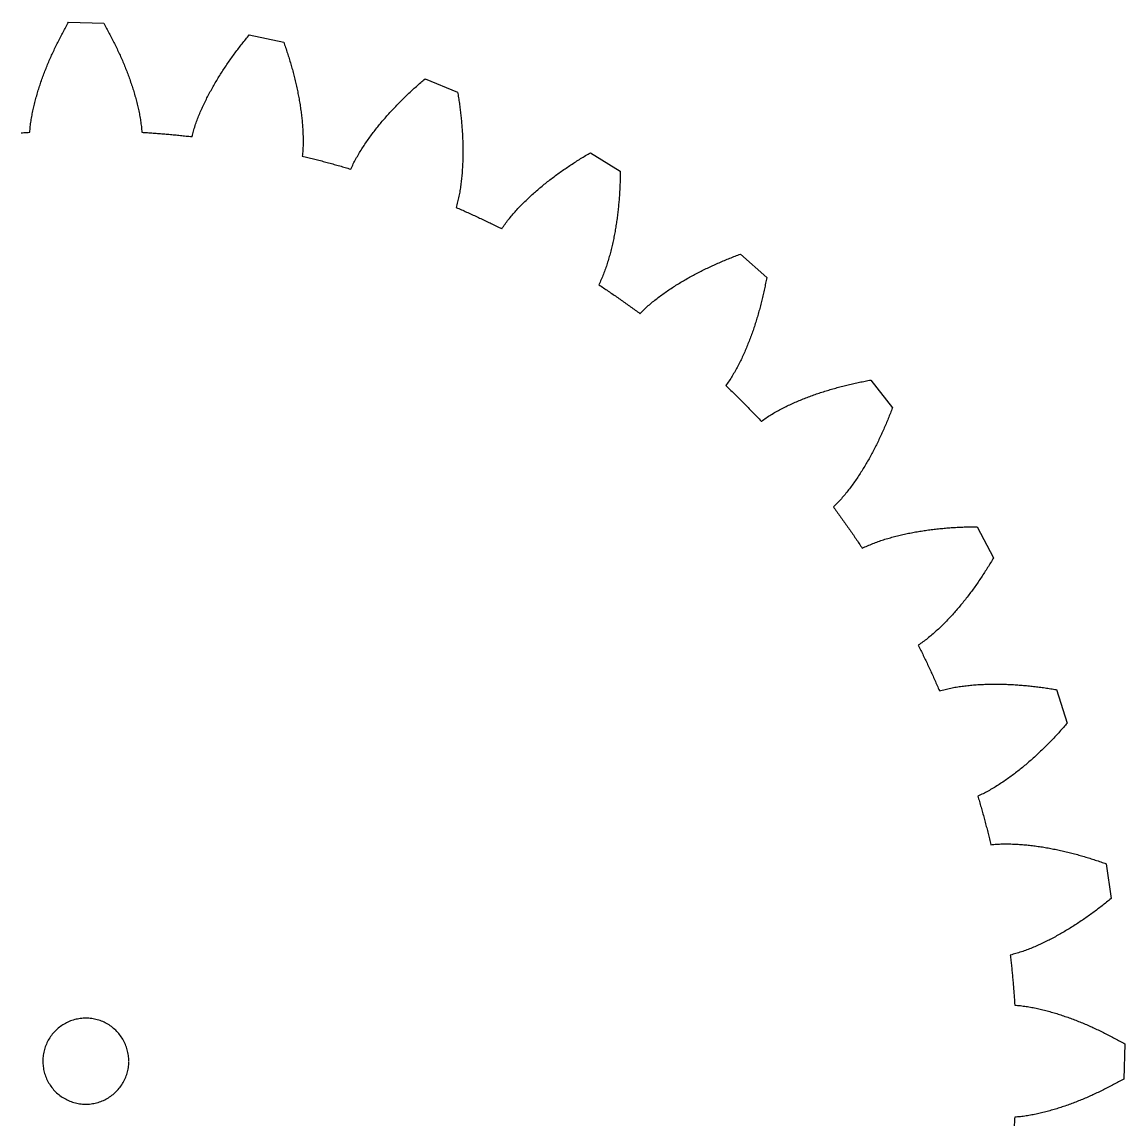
# Model space of a CAD drawing. Header units: millimetres. Extents: x -55 to 60, y -17 to 21.
# Drawn here: x -36.82 to -16.52, y 0.81 to 21.11 of the extents above; entities that cross this region are included whole.
import ezdxf

# ---------------------------------------------------------------- set-up
doc = ezdxf.new("R2010")
doc.units = ezdxf.units.MM
doc.header["$MEASUREMENT"] = 0
doc.layers.add('Layer 1', color=7, linetype='Continuous')

msp = doc.modelspace()

# ---------------------------------------------------------------- linework, layer by layer
at = {"layer": 'Layer 1', "color": 152, "lineweight": 25}
msp.add_lwpolyline([(-36.8365, 19.0698), (-36.8101, 19.0716), (-36.7838, 19.0734), (-36.7575, 19.0751), (-36.7312, 19.0768), (-36.7049, 19.0785), (-36.6785, 19.0801), (-36.6744, 19.0803), (-36.6728, 19.1067), (-36.6708, 19.133), (-36.6685, 19.1593), (-36.6658, 19.1855), (-36.6628, 19.2118), (-36.6595, 19.238), (-36.6559, 19.2642), (-36.6521, 19.2903), (-36.648, 19.3163), (-36.6437, 19.3424), (-36.6392, 19.3684), (-36.6345, 19.3944), (-36.6295, 19.4203), (-36.6244, 19.4462), (-36.6191, 19.4721), (-36.6135, 19.4979), (-36.6078, 19.5237), (-36.6019, 19.5495), (-36.5959, 19.5752), (-36.5896, 19.6008), (-36.5832, 19.6265), (-36.5766, 19.652), (-36.5699, 19.6776), (-36.563, 19.7031), (-36.556, 19.7285), (-36.5488, 19.7539), (-36.5415, 19.7793), (-36.534, 19.8046), (-36.5264, 19.8299), (-36.5186, 19.8551), (-36.5107, 19.8803), (-36.5027, 19.9054), (-36.4945, 19.9306), (-36.4862, 19.9557), (-36.4778, 19.9807), (-36.4692, 20.0057), (-36.4605, 20.0307), (-36.4517, 20.0556), (-36.4428, 20.0805), (-36.4337, 20.1053), (-36.4245, 20.1301), (-36.4153, 20.1548), (-36.4059, 20.1795), (-36.3963, 20.2042), (-36.3867, 20.2288), (-36.377, 20.2533), (-36.3671, 20.2778), (-36.3572, 20.3023), (-36.3471, 20.3268), (-36.3369, 20.3512), (-36.3266, 20.3756), (-36.3162, 20.4), (-36.3057, 20.4243), (-36.2951, 20.4485), (-36.2844, 20.4727), (-36.2736, 20.4968), (-36.2627, 20.5209), (-36.2517, 20.5449), (-36.2406, 20.5689), (-36.2294, 20.5929), (-36.2182, 20.6169), (-36.2068, 20.6407), (-36.1953, 20.6645), (-36.1838, 20.6882), (-36.1721, 20.712), (-36.1604, 20.7357), (-36.1486, 20.7594), (-36.1366, 20.783), (-36.1246, 20.8066), (-36.1125, 20.8301), (-36.1003, 20.8536), (-36.088, 20.877), (-36.0757, 20.9005), (-36.0632, 20.9238), (-36.0507, 20.947), (-36.0381, 20.9703), (-36.0254, 20.9935), (-36.0126, 21.0167), (-35.9998, 21.0398), (-35.9868, 21.0629), (-35.9738, 21.086), (-35.9606, 21.109), (-35.3144, 21.086), (-35.3013, 21.0629), (-35.2884, 21.0398), (-35.2755, 21.0167), (-35.2627, 20.9935), (-35.25, 20.9703), (-35.2374, 20.947), (-35.2249, 20.9238), (-35.2125, 20.9005), (-35.2001, 20.877), (-35.1878, 20.8536), (-35.1756, 20.8301), (-35.1636, 20.8066), (-35.1515, 20.783), (-35.1396, 20.7594), (-35.1278, 20.7357), (-35.116, 20.712), (-35.1044, 20.6882), (-35.0928, 20.6645), (-35.0813, 20.6407), (-35.07, 20.6169), (-35.0587, 20.5929), (-35.0475, 20.5689), (-35.0364, 20.5449), (-35.0254, 20.5209), (-35.0146, 20.4968), (-35.0038, 20.4727), (-34.9931, 20.4485), (-34.9825, 20.4243), (-34.972, 20.4), (-34.9616, 20.3756), (-34.9513, 20.3512), (-34.9411, 20.3268), (-34.931, 20.3023), (-34.921, 20.2778), (-34.9112, 20.2533), (-34.9014, 20.2288), (-34.8918, 20.2042), (-34.8823, 20.1795), (-34.8729, 20.1548), (-34.8636, 20.1301), (-34.8544, 20.1053), (-34.8454, 20.0805), (-34.8364, 20.0556), (-34.8276, 20.0307), (-34.8189, 20.0057), (-34.8104, 19.9807), (-34.802, 19.9557), (-34.7937, 19.9306), (-34.7855, 19.9054), (-34.7774, 19.8803), (-34.7696, 19.8551), (-34.7618, 19.8299), (-34.7542, 19.8046), (-34.7467, 19.7793), (-34.7394, 19.7539), (-34.7322, 19.7285), (-34.7251, 19.7031), (-34.7183, 19.6776), (-34.7115, 19.652), (-34.705, 19.6265), (-34.6985, 19.6008), (-34.6923, 19.5752), (-34.6862, 19.5495), (-34.6803, 19.5237), (-34.6746, 19.4979), (-34.6691, 19.4721), (-34.6638, 19.4462), (-34.6586, 19.4203), (-34.6537, 19.3944), (-34.6489, 19.3684), (-34.6444, 19.3424), (-34.6401, 19.3163), (-34.6361, 19.2903), (-34.6323, 19.2642), (-34.6287, 19.238), (-34.6254, 19.2118), (-34.6224, 19.1855), (-34.6197, 19.1593), (-34.6173, 19.133), (-34.6153, 19.1067), (-34.6137, 19.0803), (-34.5874, 19.0787), (-34.5611, 19.0771), (-34.5347, 19.0754), (-34.5084, 19.0737), (-34.4821, 19.0719), (-34.4558, 19.0701), (-34.4295, 19.0682), (-34.4032, 19.0663), (-34.3769, 19.0644), (-34.3506, 19.0624), (-34.3243, 19.0604), (-34.298, 19.0584), (-34.2717, 19.0563), (-34.2454, 19.0541), (-34.2191, 19.052), (-34.1928, 19.0498), (-34.1665, 19.0475), (-34.1403, 19.0452), (-34.114, 19.0429), (-34.0877, 19.0405), (-34.0615, 19.0381), (-34.0352, 19.0356), (-34.0089, 19.0331), (-33.9827, 19.0306), (-33.9564, 19.028), (-33.9302, 19.0254), (-33.904, 19.0227), (-33.8777, 19.02), (-33.8515, 19.0173), (-33.8253, 19.0145), (-33.799, 19.0117), (-33.7728, 19.0088), (-33.7466, 19.0059), (-33.7204, 19.003), (-33.6942, 19), (-33.6901, 18.9995), (-33.6839, 19.0252), (-33.6774, 19.0508), (-33.6705, 19.0762), (-33.6633, 19.1016), (-33.6558, 19.1269), (-33.648, 19.1522), (-33.6399, 19.1773), (-33.6316, 19.2024), (-33.6231, 19.2274), (-33.6144, 19.2523), (-33.6054, 19.2771), (-33.5962, 19.3019), (-33.5868, 19.3266), (-33.5773, 19.3512), (-33.5675, 19.3757), (-33.5576, 19.4002), (-33.5475, 19.4246), (-33.5372, 19.449), (-33.5268, 19.4732), (-33.5162, 19.4974), (-33.5054, 19.5215), (-33.4945, 19.5456), (-33.4834, 19.5696), (-33.4722, 19.5935), (-33.4609, 19.6173), (-33.4494, 19.6411), (-33.4378, 19.6648), (-33.426, 19.6884), (-33.4141, 19.712), (-33.4021, 19.7355), (-33.3899, 19.7589), (-33.3777, 19.7823), (-33.3652, 19.8056), (-33.3527, 19.8289), (-33.3401, 19.8521), (-33.3273, 19.8752), (-33.3144, 19.8983), (-33.3014, 19.9213), (-33.2883, 19.9443), (-33.275, 19.9672), (-33.2617, 19.99), (-33.2483, 20.0127), (-33.2347, 20.0354), (-33.2211, 20.058), (-33.2073, 20.0806), (-33.1935, 20.1031), (-33.1795, 20.1255), (-33.1655, 20.1479), (-33.1513, 20.1702), (-33.137, 20.1925), (-33.1226, 20.2147), (-33.1081, 20.2369), (-33.0936, 20.259), (-33.0789, 20.2811), (-33.0642, 20.303), (-33.0494, 20.3249), (-33.0345, 20.3467), (-33.0195, 20.3685), (-33.0044, 20.3902), (-32.9892, 20.4119), (-32.9739, 20.4335), (-32.9586, 20.455), (-32.9432, 20.4765), (-32.9277, 20.4978), (-32.9121, 20.5192), (-32.8964, 20.5405), (-32.8807, 20.5617), (-32.8648, 20.5829), (-32.8488, 20.6041), (-32.8329, 20.6251), (-32.8168, 20.6461), (-32.8006, 20.6671), (-32.7844, 20.688), (-32.7681, 20.7088), (-32.7517, 20.7296), (-32.7353, 20.7503), (-32.7187, 20.7709), (-32.7021, 20.7915), (-32.6854, 20.8121), (-32.6686, 20.8326), (-32.6518, 20.8531), (-32.6349, 20.8735), (-32.0024, 20.7386), (-31.9936, 20.7136), (-31.9848, 20.6886), (-31.9762, 20.6635), (-31.9676, 20.6385), (-31.9592, 20.6134), (-31.9508, 20.5883), (-31.9425, 20.5632), (-31.9343, 20.5381), (-31.9262, 20.5129), (-31.9182, 20.4877), (-31.9102, 20.4624), (-31.9024, 20.4372), (-31.8947, 20.4119), (-31.887, 20.3865), (-31.8795, 20.3612), (-31.872, 20.3358), (-31.8647, 20.3104), (-31.8574, 20.285), (-31.8503, 20.2595), (-31.8432, 20.2341), (-31.8363, 20.2086), (-31.8294, 20.183), (-31.8226, 20.1574), (-31.816, 20.1318), (-31.8095, 20.1063), (-31.803, 20.0806), (-31.7967, 20.055), (-31.7905, 20.0293), (-31.7843, 20.0035), (-31.7783, 19.9777), (-31.7724, 19.9519), (-31.7666, 19.9261), (-31.7609, 19.9002), (-31.7554, 19.8744), (-31.7499, 19.8485), (-31.7446, 19.8227), (-31.7394, 19.7967), (-31.7343, 19.7708), (-31.7293, 19.7449), (-31.7245, 19.7189), (-31.7198, 19.6929), (-31.7152, 19.6669), (-31.7107, 19.6408), (-31.7063, 19.6147), (-31.7021, 19.5886), (-31.698, 19.5625), (-31.6941, 19.5364), (-31.6902, 19.5103), (-31.6866, 19.4841), (-31.683, 19.4579), (-31.6796, 19.4318), (-31.6764, 19.4056), (-31.6732, 19.3793), (-31.6703, 19.3531), (-31.6674, 19.3269), (-31.6648, 19.3006), (-31.6623, 19.2743), (-31.6599, 19.248), (-31.6577, 19.2217), (-31.6557, 19.1954), (-31.6538, 19.169), (-31.6522, 19.1426), (-31.6506, 19.1163), (-31.6493, 19.0899), (-31.6482, 19.0635), (-31.6472, 19.0371), (-31.6464, 19.0107), (-31.6459, 18.9843), (-31.6455, 18.9579), (-31.6453, 18.9315), (-31.6454, 18.9051), (-31.6457, 18.8787), (-31.6462, 18.8523), (-31.647, 18.8259), (-31.6481, 18.7995), (-31.6494, 18.7732), (-31.651, 18.7468), (-31.6529, 18.7205), (-31.6551, 18.6942), (-31.6577, 18.6679), (-31.6607, 18.6417), (-31.635, 18.6355), (-31.6094, 18.6293), (-31.5838, 18.6231), (-31.5581, 18.6168), (-31.5325, 18.6105), (-31.5069, 18.6042), (-31.4814, 18.5978), (-31.4558, 18.5913), (-31.4302, 18.5849), (-31.4046, 18.5784), (-31.3791, 18.5718), (-31.3536, 18.5652), (-31.328, 18.5586), (-31.3025, 18.5519), (-31.277, 18.5452), (-31.2515, 18.5385), (-31.226, 18.5317), (-31.2005, 18.5249), (-31.1751, 18.518), (-31.1496, 18.5111), (-31.1242, 18.5042), (-31.0987, 18.4972), (-31.0733, 18.4902), (-31.0479, 18.4831), (-31.0225, 18.476), (-30.9971, 18.4689), (-30.9717, 18.4617), (-30.9463, 18.4545), (-30.921, 18.4472), (-30.8956, 18.4399), (-30.8703, 18.4326), (-30.845, 18.4252), (-30.8197, 18.4178), (-30.7944, 18.4104), (-30.7691, 18.4029), (-30.7651, 18.4017), (-30.7546, 18.4259), (-30.7437, 18.45), (-30.7325, 18.4739), (-30.721, 18.4976), (-30.7092, 18.5212), (-30.6971, 18.5447), (-30.6848, 18.5681), (-30.6723, 18.5913), (-30.6596, 18.6145), (-30.6467, 18.6375), (-30.6335, 18.6604), (-30.6202, 18.6832), (-30.6067, 18.7059), (-30.593, 18.7284), (-30.5791, 18.7509), (-30.5651, 18.7733), (-30.5509, 18.7956), (-30.5365, 18.8178), (-30.5221, 18.8398), (-30.5074, 18.8618), (-30.4926, 18.8837), (-30.4777, 18.9055), (-30.4626, 18.9272), (-30.4474, 18.9488), (-30.4321, 18.9703), (-30.4167, 18.9917), (-30.4011, 19.0131), (-30.3854, 19.0343), (-30.3696, 19.0555), (-30.3537, 19.0765), (-30.3377, 19.0975), (-30.3215, 19.1183), (-30.3052, 19.1392), (-30.2888, 19.1599), (-30.2724, 19.1805), (-30.2558, 19.2011), (-30.2391, 19.2216), (-30.2223, 19.242), (-30.2054, 19.2623), (-30.1883, 19.2826), (-30.1713, 19.3027), (-30.1541, 19.3228), (-30.1368, 19.3428), (-30.1194, 19.3627), (-30.102, 19.3825), (-30.0844, 19.4023), (-30.0668, 19.4219), (-30.0491, 19.4415), (-30.0312, 19.4611), (-30.0133, 19.4805), (-29.9952, 19.4999), (-29.9771, 19.5193), (-29.959, 19.5385), (-29.9407, 19.5577), (-29.9224, 19.5767), (-29.904, 19.5957), (-29.8856, 19.6146), (-29.867, 19.6334), (-29.8484, 19.6522), (-29.8296, 19.6709), (-29.8108, 19.6895), (-29.792, 19.708), (-29.7731, 19.7265), (-29.7541, 19.7449), (-29.7351, 19.7632), (-29.7159, 19.7815), (-29.6967, 19.7996), (-29.6774, 19.8177), (-29.658, 19.8358), (-29.6386, 19.8538), (-29.6192, 19.8717), (-29.5996, 19.8895), (-29.5799, 19.9073), (-29.5603, 19.9249), (-29.5406, 19.9425), (-29.5208, 19.96), (-29.5009, 19.9775), (-29.481, 19.9949), (-29.461, 20.0123), (-29.4409, 20.0296), (-29.4207, 20.0468), (-29.4005, 20.064), (-28.8011, 19.8213), (-28.7968, 19.7951), (-28.7925, 19.769), (-28.7883, 19.7428), (-28.7842, 19.7167), (-28.7802, 19.6905), (-28.7763, 19.6644), (-28.7725, 19.6382), (-28.7688, 19.6121), (-28.7652, 19.5858), (-28.7617, 19.5596), (-28.7583, 19.5333), (-28.755, 19.5071), (-28.7517, 19.4808), (-28.7486, 19.4545), (-28.7456, 19.4283), (-28.7426, 19.402), (-28.7398, 19.3757), (-28.7371, 19.3494), (-28.7345, 19.3231), (-28.7319, 19.2968), (-28.7295, 19.2705), (-28.7272, 19.2441), (-28.725, 19.2178), (-28.7229, 19.1914), (-28.7209, 19.1651), (-28.719, 19.1387), (-28.7172, 19.1123), (-28.7155, 19.0859), (-28.714, 19.0595), (-28.7125, 19.0331), (-28.7112, 19.0066), (-28.71, 18.9802), (-28.7089, 18.9537), (-28.7079, 18.9273), (-28.707, 18.9009), (-28.7063, 18.8745), (-28.7056, 18.8481), (-28.7051, 18.8217), (-28.7047, 18.7953), (-28.7045, 18.7689), (-28.7043, 18.7424), (-28.7043, 18.716), (-28.7044, 18.6896), (-28.7047, 18.6631), (-28.705, 18.6367), (-28.7055, 18.6103), (-28.7062, 18.5839), (-28.707, 18.5575), (-28.7079, 18.531), (-28.7089, 18.5046), (-28.7101, 18.4783), (-28.7115, 18.4519), (-28.713, 18.4255), (-28.7146, 18.3992), (-28.7164, 18.3729), (-28.7183, 18.3465), (-28.7204, 18.3202), (-28.7227, 18.2939), (-28.7251, 18.2676), (-28.7276, 18.2413), (-28.7304, 18.215), (-28.7333, 18.1888), (-28.7364, 18.1626), (-28.7397, 18.1363), (-28.7431, 18.1102), (-28.7467, 18.084), (-28.7506, 18.0579), (-28.7546, 18.0318), (-28.7588, 18.0057), (-28.7633, 17.9797), (-28.7679, 17.9537), (-28.7728, 17.9277), (-28.7779, 17.9018), (-28.7832, 17.876), (-28.7888, 17.8502), (-28.7947, 17.8244), (-28.8009, 17.7987), (-28.8073, 17.7732), (-28.8141, 17.7477), (-28.8212, 17.7222), (-28.8287, 17.6969), (-28.8045, 17.6864), (-28.7803, 17.6758), (-28.7562, 17.6653), (-28.732, 17.6546), (-28.7079, 17.644), (-28.6838, 17.6333), (-28.6597, 17.6225), (-28.6356, 17.6118), (-28.6116, 17.6009), (-28.5875, 17.5901), (-28.5635, 17.5792), (-28.5395, 17.5683), (-28.5155, 17.5573), (-28.4915, 17.5463), (-28.4676, 17.5353), (-28.4436, 17.5242), (-28.4197, 17.5131), (-28.3958, 17.502), (-28.3719, 17.4908), (-28.3481, 17.4796), (-28.3242, 17.4683), (-28.3004, 17.457), (-28.2765, 17.4457), (-28.2527, 17.4343), (-28.229, 17.4229), (-28.2052, 17.4115), (-28.1814, 17.4), (-28.1577, 17.3885), (-28.134, 17.377), (-28.1103, 17.3654), (-28.0866, 17.3538), (-28.063, 17.3421), (-28.0393, 17.3304), (-28.0157, 17.3187), (-27.9921, 17.3069), (-27.9884, 17.3051), (-27.9738, 17.3271), (-27.9589, 17.3489), (-27.9438, 17.3705), (-27.9283, 17.3919), (-27.9126, 17.4131), (-27.8966, 17.4341), (-27.8805, 17.455), (-27.8641, 17.4757), (-27.8475, 17.4963), (-27.8308, 17.5167), (-27.8139, 17.5369), (-27.7968, 17.5571), (-27.7795, 17.5771), (-27.7621, 17.597), (-27.7446, 17.6167), (-27.7269, 17.6363), (-27.709, 17.6558), (-27.691, 17.6751), (-27.6729, 17.6943), (-27.6547, 17.7134), (-27.6363, 17.7324), (-27.6179, 17.7513), (-27.5993, 17.7701), (-27.5805, 17.7887), (-27.5617, 17.8072), (-27.5428, 17.8256), (-27.5238, 17.8439), (-27.5046, 17.8621), (-27.4854, 17.8802), (-27.4661, 17.8982), (-27.4466, 17.916), (-27.4271, 17.9338), (-27.4074, 17.9515), (-27.3877, 17.9691), (-27.3679, 17.9865), (-27.348, 18.0039), (-27.328, 18.0211), (-27.3079, 18.0383), (-27.2877, 18.0554), (-27.2674, 18.0724), (-27.2471, 18.0893), (-27.2267, 18.106), (-27.2062, 18.1227), (-27.1857, 18.1393), (-27.165, 18.1558), (-27.1443, 18.1722), (-27.1235, 18.1885), (-27.1026, 18.2047), (-27.0817, 18.2209), (-27.0606, 18.237), (-27.0395, 18.2529), (-27.0183, 18.2688), (-26.9971, 18.2846), (-26.9758, 18.3003), (-26.9544, 18.3159), (-26.933, 18.3314), (-26.9116, 18.3468), (-26.89, 18.3621), (-26.8684, 18.3773), (-26.8467, 18.3925), (-26.825, 18.4076), (-26.8033, 18.4226), (-26.7814, 18.4375), (-26.7595, 18.4523), (-26.7376, 18.467), (-26.7155, 18.4817), (-26.6935, 18.4962), (-26.6713, 18.5107), (-26.6491, 18.5252), (-26.6269, 18.5395), (-26.6046, 18.5537), (-26.5822, 18.5679), (-26.5598, 18.582), (-26.5374, 18.5959), (-26.5149, 18.6098), (-26.4924, 18.6237), (-26.4698, 18.6374), (-26.4471, 18.6511), (-26.4244, 18.6647), (-26.4016, 18.6783), (-26.3788, 18.6917), (-26.3559, 18.7051), (-25.8077, 18.362), (-25.808, 18.3355), (-25.8083, 18.309), (-25.8087, 18.2825), (-25.8093, 18.2561), (-25.8099, 18.2296), (-25.8106, 18.2032), (-25.8114, 18.1768), (-25.8123, 18.1504), (-25.8133, 18.1239), (-25.8144, 18.0974), (-25.8155, 18.071), (-25.8168, 18.0446), (-25.8182, 18.0182), (-25.8197, 17.9917), (-25.8213, 17.9654), (-25.8229, 17.9389), (-25.8247, 17.9125), (-25.8266, 17.8862), (-25.8286, 17.8598), (-25.8307, 17.8335), (-25.8329, 17.8072), (-25.8352, 17.7808), (-25.8376, 17.7545), (-25.8401, 17.7281), (-25.8427, 17.7019), (-25.8454, 17.6756), (-25.8482, 17.6493), (-25.8512, 17.623), (-25.8542, 17.5967), (-25.8574, 17.5704), (-25.8606, 17.5441), (-25.864, 17.5179), (-25.8675, 17.4917), (-25.8711, 17.4655), (-25.8749, 17.4393), (-25.8787, 17.4132), (-25.8827, 17.3871), (-25.8868, 17.361), (-25.891, 17.3349), (-25.8953, 17.3088), (-25.8997, 17.2828), (-25.9043, 17.2567), (-25.909, 17.2307), (-25.9139, 17.2047), (-25.9188, 17.1787), (-25.9239, 17.1528), (-25.9291, 17.1269), (-25.9345, 17.1011), (-25.94, 17.0752), (-25.9456, 17.0494), (-25.9513, 17.0236), (-25.9572, 16.9979), (-25.9633, 16.9722), (-25.9695, 16.9465), (-25.9758, 16.9209), (-25.9823, 16.8953), (-25.9889, 16.8698), (-25.9957, 16.8442), (-26.0026, 16.8187), (-26.0097, 16.7933), (-26.017, 16.7679), (-26.0244, 16.7425), (-26.032, 16.7173), (-26.0398, 16.692), (-26.0477, 16.6669), (-26.0559, 16.6417), (-26.0642, 16.6166), (-26.0727, 16.5916), (-26.0813, 16.5667), (-26.0902, 16.5418), (-26.0993, 16.517), (-26.1087, 16.4923), (-26.1182, 16.4677), (-26.1279, 16.4432), (-26.1379, 16.4187), (-26.1482, 16.3944), (-26.1587, 16.3702), (-26.1695, 16.3461), (-26.1806, 16.3222), (-26.192, 16.2984), (-26.2038, 16.2747), (-26.1818, 16.2602), (-26.1598, 16.2456), (-26.1379, 16.231), (-26.1159, 16.2163), (-26.094, 16.2016), (-26.0721, 16.1869), (-26.0503, 16.1721), (-26.0284, 16.1573), (-26.0066, 16.1425), (-25.9848, 16.1277), (-25.9631, 16.1128), (-25.9413, 16.0978), (-25.9196, 16.0829), (-25.8979, 16.0679), (-25.8762, 16.0529), (-25.8546, 16.0378), (-25.8329, 16.0227), (-25.8113, 16.0076), (-25.7897, 15.9924), (-25.7682, 15.9772), (-25.7466, 15.962), (-25.7251, 15.9467), (-25.7036, 15.9315), (-25.6822, 15.9161), (-25.6607, 15.9008), (-25.6393, 15.8854), (-25.6179, 15.87), (-25.5965, 15.8545), (-25.5752, 15.839), (-25.5539, 15.8235), (-25.5326, 15.8079), (-25.5113, 15.7923), (-25.49, 15.7767), (-25.4688, 15.7611), (-25.4476, 15.7454), (-25.4443, 15.7429), (-25.4261, 15.7621), (-25.4077, 15.781), (-25.389, 15.7996), (-25.37, 15.8179), (-25.3509, 15.8361), (-25.3315, 15.8541), (-25.312, 15.8718), (-25.2922, 15.8894), (-25.2724, 15.9067), (-25.2523, 15.924), (-25.2322, 15.941), (-25.2118, 15.9578), (-25.1914, 15.9745), (-25.1708, 15.9911), (-25.1501, 16.0075), (-25.1292, 16.0237), (-25.1083, 16.0398), (-25.0872, 16.0557), (-25.066, 16.0715), (-25.0448, 16.0871), (-25.0234, 16.1027), (-25.0019, 16.118), (-24.9803, 16.1333), (-24.9586, 16.1484), (-24.9369, 16.1633), (-24.9151, 16.1782), (-24.8932, 16.1929), (-24.8712, 16.2075), (-24.849, 16.222), (-24.8269, 16.2363), (-24.8047, 16.2505), (-24.7824, 16.2646), (-24.7599, 16.2786), (-24.7374, 16.2925), (-24.7149, 16.3063), (-24.6923, 16.3199), (-24.6696, 16.3334), (-24.6468, 16.3469), (-24.6239, 16.3602), (-24.601, 16.3734), (-24.5781, 16.3865), (-24.5551, 16.3995), (-24.532, 16.4123), (-24.5089, 16.4251), (-24.4857, 16.4378), (-24.4624, 16.4503), (-24.4392, 16.4628), (-24.4158, 16.4751), (-24.3923, 16.4874), (-24.3688, 16.4995), (-24.3452, 16.5116), (-24.3216, 16.5236), (-24.2979, 16.5354), (-24.2742, 16.5472), (-24.2505, 16.5588), (-24.2267, 16.5704), (-24.203, 16.5818), (-24.1791, 16.5932), (-24.1552, 16.6044), (-24.1311, 16.6156), (-24.1071, 16.6267), (-24.0831, 16.6376), (-24.059, 16.6485), (-24.0349, 16.6593), (-24.0107, 16.67), (-23.9864, 16.6806), (-23.9622, 16.6911), (-23.9379, 16.7015), (-23.9135, 16.7119), (-23.8891, 16.7221), (-23.8647, 16.7323), (-23.8402, 16.7424), (-23.8157, 16.7523), (-23.7912, 16.7622), (-23.7666, 16.772), (-23.742, 16.7817), (-23.7174, 16.7913), (-23.6927, 16.8009), (-23.6679, 16.8103), (-23.6432, 16.8197), (-23.6183, 16.829), (-23.5935, 16.8382), (-23.1132, 16.4052), (-23.1181, 16.3791), (-23.123, 16.3531), (-23.128, 16.3271), (-23.1331, 16.3011), (-23.1383, 16.2751), (-23.1436, 16.2492), (-23.149, 16.2234), (-23.1544, 16.1975), (-23.16, 16.1716), (-23.1657, 16.1457), (-23.1714, 16.1199), (-23.1773, 16.0942), (-23.1832, 16.0683), (-23.1893, 16.0426), (-23.1954, 16.0169), (-23.2017, 15.9911), (-23.208, 15.9654), (-23.2144, 15.9399), (-23.221, 15.9142), (-23.2276, 15.8887), (-23.2343, 15.8631), (-23.2412, 15.8375), (-23.2481, 15.812), (-23.2551, 15.7865), (-23.2623, 15.7611), (-23.2695, 15.7357), (-23.2768, 15.7103), (-23.2843, 15.6849), (-23.2919, 15.6595), (-23.2996, 15.6342), (-23.3074, 15.6089), (-23.3152, 15.5836), (-23.3233, 15.5584), (-23.3314, 15.5332), (-23.3396, 15.5081), (-23.3479, 15.4831), (-23.3563, 15.458), (-23.3649, 15.433), (-23.3736, 15.408), (-23.3823, 15.3832), (-23.3912, 15.3583), (-23.4003, 15.3334), (-23.4094, 15.3086), (-23.4187, 15.2838), (-23.4281, 15.2591), (-23.4376, 15.2345), (-23.4472, 15.2099), (-23.457, 15.1854), (-23.4669, 15.1608), (-23.4769, 15.1364), (-23.487, 15.112), (-23.4973, 15.0877), (-23.5077, 15.0634), (-23.5183, 15.0392), (-23.529, 15.0151), (-23.5398, 14.991), (-23.5508, 14.967), (-23.5619, 14.9431), (-23.5731, 14.9192), (-23.5845, 14.8953), (-23.5961, 14.8716), (-23.6078, 14.8479), (-23.6197, 14.8243), (-23.6317, 14.8008), (-23.6439, 14.7774), (-23.6563, 14.754), (-23.6688, 14.7308), (-23.6815, 14.7076), (-23.6944, 14.6846), (-23.7075, 14.6616), (-23.7208, 14.6388), (-23.7342, 14.6161), (-23.7479, 14.5935), (-23.7617, 14.5711), (-23.7758, 14.5487), (-23.7902, 14.5265), (-23.8047, 14.5045), (-23.8195, 14.4827), (-23.8346, 14.461), (-23.85, 14.4396), (-23.8657, 14.4183), (-23.8466, 14.4002), (-23.8275, 14.382), (-23.8084, 14.3638), (-23.7893, 14.3455), (-23.7703, 14.3273), (-23.7513, 14.309), (-23.7324, 14.2906), (-23.7134, 14.2723), (-23.6945, 14.2539), (-23.6756, 14.2355), (-23.6568, 14.217), (-23.6379, 14.1986), (-23.6192, 14.18), (-23.6004, 14.1615), (-23.5816, 14.143), (-23.5629, 14.1244), (-23.5443, 14.1057), (-23.5256, 14.0871), (-23.507, 14.0684), (-23.4884, 14.0497), (-23.4698, 14.031), (-23.4513, 14.0122), (-23.4328, 13.9934), (-23.4143, 13.9746), (-23.3958, 13.9558), (-23.3774, 13.9369), (-23.359, 13.918), (-23.3407, 13.899), (-23.3223, 13.8801), (-23.304, 13.8611), (-23.2858, 13.8421), (-23.2675, 13.823), (-23.2493, 13.804), (-23.2311, 13.7849), (-23.2129, 13.7657), (-23.2101, 13.7628), (-23.1889, 13.7785), (-23.1674, 13.7938), (-23.1458, 13.8089), (-23.1239, 13.8237), (-23.1019, 13.8383), (-23.0797, 13.8526), (-23.0574, 13.8667), (-23.0349, 13.8806), (-23.0124, 13.8942), (-22.9896, 13.9077), (-22.9668, 13.9209), (-22.9438, 13.934), (-22.9208, 13.9469), (-22.8977, 13.9596), (-22.8744, 13.9721), (-22.851, 13.9845), (-22.8276, 13.9967), (-22.8041, 14.0088), (-22.7805, 14.0206), (-22.7569, 14.0323), (-22.7331, 14.0439), (-22.7093, 14.0553), (-22.6854, 14.0666), (-22.6614, 14.0777), (-22.6374, 14.0886), (-22.6134, 14.0995), (-22.5892, 14.1102), (-22.565, 14.1207), (-22.5407, 14.1311), (-22.5164, 14.1414), (-22.4921, 14.1515), (-22.4676, 14.1615), (-22.4431, 14.1715), (-22.4185, 14.1812), (-22.394, 14.1908), (-22.3693, 14.2003), (-22.3446, 14.2097), (-22.3198, 14.219), (-22.295, 14.2282), (-22.2702, 14.2372), (-22.2453, 14.2461), (-22.2204, 14.2549), (-22.1954, 14.2636), (-22.1704, 14.2721), (-22.1454, 14.2806), (-22.1203, 14.2889), (-22.0952, 14.2971), (-22.0701, 14.3052), (-22.0448, 14.3132), (-22.0196, 14.3211), (-21.9943, 14.3289), (-21.9689, 14.3366), (-21.9436, 14.3441), (-21.9182, 14.3516), (-21.8928, 14.3589), (-21.8674, 14.3662), (-21.842, 14.3733), (-21.8165, 14.3804), (-21.791, 14.3873), (-21.7654, 14.3941), (-21.7398, 14.4009), (-21.7142, 14.4075), (-21.6886, 14.414), (-21.663, 14.4204), (-21.6373, 14.4268), (-21.6116, 14.433), (-21.5859, 14.4392), (-21.5601, 14.4452), (-21.5343, 14.4512), (-21.5085, 14.457), (-21.4827, 14.4628), (-21.4568, 14.4684), (-21.4309, 14.474), (-21.4051, 14.4795), (-21.3792, 14.4848), (-21.3533, 14.4901), (-21.3274, 14.4953), (-21.3014, 14.5004), (-21.2754, 14.5055), (-21.2494, 14.5104), (-21.2233, 14.5152), (-21.1972, 14.52), (-20.7995, 14.0101), (-20.8087, 13.9853), (-20.8181, 13.9605), (-20.8276, 13.9358), (-20.8371, 13.9111), (-20.8468, 13.8864), (-20.8565, 13.8618), (-20.8662, 13.8373), (-20.8761, 13.8128), (-20.8861, 13.7882), (-20.8962, 13.7637), (-20.9063, 13.7393), (-20.9165, 13.715), (-20.9269, 13.6906), (-20.9373, 13.6662), (-20.9478, 13.642), (-20.9585, 13.6177), (-20.9692, 13.5935), (-20.9799, 13.5695), (-20.9908, 13.5453), (-21.0018, 13.5213), (-21.0128, 13.4973), (-21.024, 13.4733), (-21.0353, 13.4494), (-21.0466, 13.4255), (-21.0581, 13.4017), (-21.0696, 13.3779), (-21.0813, 13.3542), (-21.093, 13.3305), (-21.1049, 13.3068), (-21.1168, 13.2832), (-21.1289, 13.2596), (-21.1411, 13.2361), (-21.1533, 13.2127), (-21.1657, 13.1893), (-21.1781, 13.166), (-21.1907, 13.1428), (-21.2033, 13.1196), (-21.2161, 13.0965), (-21.229, 13.0733), (-21.242, 13.0504), (-21.255, 13.0274), (-21.2682, 13.0045), (-21.2816, 12.9817), (-21.295, 12.9589), (-21.3086, 12.9362), (-21.3222, 12.9135), (-21.3359, 12.891), (-21.3498, 12.8685), (-21.3638, 12.8461), (-21.3779, 12.8238), (-21.3921, 12.8016), (-21.4065, 12.7794), (-21.421, 12.7573), (-21.4355, 12.7353), (-21.4503, 12.7134), (-21.4651, 12.6915), (-21.4801, 12.6698), (-21.4952, 12.6481), (-21.5104, 12.6265), (-21.5258, 12.6051), (-21.5413, 12.5837), (-21.557, 12.5624), (-21.5727, 12.5413), (-21.5887, 12.5202), (-21.6048, 12.4992), (-21.621, 12.4784), (-21.6374, 12.4577), (-21.6539, 12.4371), (-21.6706, 12.4166), (-21.6875, 12.3963), (-21.7045, 12.3761), (-21.7217, 12.3561), (-21.7391, 12.3362), (-21.7566, 12.3165), (-21.7744, 12.2969), (-21.7923, 12.2776), (-21.8105, 12.2584), (-21.8289, 12.2395), (-21.8475, 12.2208), (-21.8663, 12.2023), (-21.8855, 12.1841), (-21.8698, 12.1629), (-21.8542, 12.1417), (-21.8385, 12.1205), (-21.8229, 12.0992), (-21.8074, 12.0779), (-21.7919, 12.0566), (-21.7764, 12.0352), (-21.7609, 12.0139), (-21.7455, 11.9925), (-21.7301, 11.9711), (-21.7147, 11.9496), (-21.6994, 11.9282), (-21.6841, 11.9067), (-21.6688, 11.8852), (-21.6536, 11.8636), (-21.6384, 11.8421), (-21.6232, 11.8205), (-21.6081, 11.7989), (-21.593, 11.7773), (-21.5779, 11.7556), (-21.5629, 11.7339), (-21.5479, 11.7122), (-21.5329, 11.6905), (-21.518, 11.6688), (-21.5031, 11.647), (-21.4882, 11.6252), (-21.4734, 11.6034), (-21.4586, 11.5816), (-21.4439, 11.5597), (-21.4291, 11.5378), (-21.4144, 11.5159), (-21.3998, 11.494), (-21.3851, 11.4721), (-21.3706, 11.4501), (-21.356, 11.4281), (-21.3537, 11.4247), (-21.3301, 11.4365), (-21.3063, 11.4479), (-21.2824, 11.459), (-21.2583, 11.4698), (-21.234, 11.4803), (-21.2097, 11.4905), (-21.1853, 11.5005), (-21.1607, 11.5103), (-21.1361, 11.5198), (-21.1114, 11.5291), (-21.0866, 11.5382), (-21.0617, 11.5471), (-21.0368, 11.5558), (-21.0118, 11.5643), (-20.9867, 11.5726), (-20.9616, 11.5807), (-20.9364, 11.5887), (-20.9112, 11.5964), (-20.8859, 11.604), (-20.8605, 11.6115), (-20.8351, 11.6187), (-20.8097, 11.6258), (-20.7842, 11.6328), (-20.7587, 11.6396), (-20.7331, 11.6462), (-20.7075, 11.6527), (-20.6819, 11.659), (-20.6563, 11.6652), (-20.6305, 11.6712), (-20.6048, 11.6771), (-20.5791, 11.6829), (-20.5533, 11.6885), (-20.5274, 11.694), (-20.5015, 11.6993), (-20.4756, 11.7045), (-20.4497, 11.7096), (-20.4238, 11.7146), (-20.3977, 11.7194), (-20.3717, 11.7241), (-20.3457, 11.7287), (-20.3196, 11.7331), (-20.2936, 11.7375), (-20.2675, 11.7417), (-20.2414, 11.7458), (-20.2152, 11.7497), (-20.1891, 11.7536), (-20.163, 11.7573), (-20.1368, 11.7609), (-20.1106, 11.7644), (-20.0843, 11.7678), (-20.058, 11.7711), (-20.0317, 11.7742), (-20.0054, 11.7773), (-19.9792, 11.7802), (-19.9529, 11.7831), (-19.9266, 11.7858), (-19.9003, 11.7884), (-19.874, 11.7909), (-19.8477, 11.7933), (-19.8213, 11.7956), (-19.7949, 11.7978), (-19.7686, 11.7999), (-19.7422, 11.8018), (-19.7159, 11.8037), (-19.6895, 11.8055), (-19.6631, 11.8072), (-19.6367, 11.8088), (-19.6103, 11.8102), (-19.5838, 11.8116), (-19.5574, 11.8129), (-19.531, 11.8141), (-19.5045, 11.8152), (-19.4781, 11.8162), (-19.4517, 11.8171), (-19.4253, 11.8179), (-19.3988, 11.8186), (-19.3724, 11.8192), (-19.3459, 11.8197), (-19.3194, 11.8201), (-19.2929, 11.8205), (-19.2664, 11.8207), (-19.2399, 11.8209), (-18.9367, 11.2497), (-18.9502, 11.2268), (-18.9637, 11.2041), (-18.9773, 11.1813), (-18.991, 11.1587), (-19.0048, 11.1361), (-19.0186, 11.1135), (-19.0325, 11.0911), (-19.0465, 11.0687), (-19.0606, 11.0462), (-19.0748, 11.0238), (-19.089, 11.0016), (-19.1033, 10.9793), (-19.1177, 10.9571), (-19.1322, 10.935), (-19.1468, 10.9129), (-19.1615, 10.8909), (-19.1762, 10.8689), (-19.191, 10.847), (-19.2059, 10.8252), (-19.2208, 10.8034), (-19.2359, 10.7817), (-19.2511, 10.76), (-19.2663, 10.7384), (-19.2817, 10.7168), (-19.2971, 10.6954), (-19.3126, 10.674), (-19.3281, 10.6527), (-19.3438, 10.6314), (-19.3596, 10.6101), (-19.3755, 10.5889), (-19.3915, 10.5678), (-19.4076, 10.5468), (-19.4237, 10.5258), (-19.4399, 10.5049), (-19.4562, 10.4841), (-19.4726, 10.4635), (-19.4891, 10.4428), (-19.5057, 10.4222), (-19.5224, 10.4017), (-19.5392, 10.3813), (-19.556, 10.361), (-19.573, 10.3408), (-19.5901, 10.3206), (-19.6073, 10.3005), (-19.6246, 10.2804), (-19.6419, 10.2605), (-19.6594, 10.2407), (-19.677, 10.221), (-19.6947, 10.2013), (-19.7124, 10.1818), (-19.7303, 10.1624), (-19.7482, 10.1431), (-19.7664, 10.1238), (-19.7845, 10.1047), (-19.8028, 10.0856), (-19.8212, 10.0667), (-19.8397, 10.0479), (-19.8584, 10.0292), (-19.8772, 10.0106), (-19.896, 9.9921), (-19.915, 9.9737), (-19.9341, 9.9555), (-19.9533, 9.9374), (-19.9727, 9.9194), (-19.9922, 9.9016), (-20.0118, 9.8839), (-20.0315, 9.8663), (-20.0514, 9.8489), (-20.0713, 9.8317), (-20.0915, 9.8146), (-20.1118, 9.7977), (-20.1322, 9.7809), (-20.1527, 9.7644), (-20.1734, 9.748), (-20.1943, 9.7318), (-20.2154, 9.7159), (-20.2366, 9.7001), (-20.258, 9.6847), (-20.2795, 9.6695), (-20.3013, 9.6546), (-20.3234, 9.64), (-20.3116, 9.6164), (-20.2999, 9.5928), (-20.2882, 9.5692), (-20.2765, 9.5455), (-20.2649, 9.5218), (-20.2533, 9.4981), (-20.2417, 9.4744), (-20.2302, 9.4507), (-20.2187, 9.427), (-20.2073, 9.4032), (-20.1959, 9.3794), (-20.1845, 9.3556), (-20.1732, 9.3318), (-20.1619, 9.308), (-20.1506, 9.2841), (-20.1394, 9.2602), (-20.1282, 9.2364), (-20.1171, 9.2125), (-20.1059, 9.1885), (-20.0949, 9.1646), (-20.0838, 9.1406), (-20.0728, 9.1167), (-20.0619, 9.0927), (-20.0509, 9.0687), (-20.04, 9.0447), (-20.0292, 9.0206), (-20.0184, 8.9966), (-20.0076, 8.9725), (-19.9969, 8.9484), (-19.9861, 8.9243), (-19.9755, 8.9002), (-19.9648, 8.876), (-19.9543, 8.8519), (-19.9437, 8.8277), (-19.9332, 8.8035), (-19.9315, 8.7998), (-19.9062, 8.8073), (-19.8808, 8.8144), (-19.8553, 8.8211), (-19.8297, 8.8276), (-19.804, 8.8337), (-19.7783, 8.8396), (-19.7525, 8.8452), (-19.7266, 8.8506), (-19.7007, 8.8557), (-19.6748, 8.8605), (-19.6488, 8.8652), (-19.6227, 8.8696), (-19.5967, 8.8739), (-19.5706, 8.8779), (-19.5444, 8.8817), (-19.5183, 8.8853), (-19.4921, 8.8888), (-19.4659, 8.8921), (-19.4397, 8.8952), (-19.4134, 8.8981), (-19.3871, 8.9008), (-19.3609, 8.9034), (-19.3345, 8.9058), (-19.3082, 8.9081), (-19.2819, 8.9101), (-19.2556, 8.9121), (-19.2292, 8.9139), (-19.2029, 8.9155), (-19.1765, 8.917), (-19.1502, 8.9183), (-19.1238, 8.9195), (-19.0974, 8.9206), (-19.071, 8.9215), (-19.0446, 8.9223), (-19.0182, 8.9229), (-18.9918, 8.9234), (-18.9653, 8.9238), (-18.9389, 8.924), (-18.9124, 8.9241), (-18.886, 8.9241), (-18.8596, 8.924), (-18.8332, 8.9237), (-18.8067, 8.9233), (-18.7803, 8.9228), (-18.7539, 8.9222), (-18.7275, 8.9214), (-18.7011, 8.9206), (-18.6747, 8.9196), (-18.6483, 8.9185), (-18.6218, 8.9172), (-18.5954, 8.9159), (-18.5689, 8.9145), (-18.5425, 8.9129), (-18.5161, 8.9112), (-18.4897, 8.9094), (-18.4634, 8.9076), (-18.4371, 8.9056), (-18.4107, 8.9035), (-18.3844, 8.9013), (-18.358, 8.8989), (-18.3316, 8.8965), (-18.3053, 8.894), (-18.279, 8.8914), (-18.2528, 8.8886), (-18.2265, 8.8858), (-18.2001, 8.8829), (-18.1739, 8.8799), (-18.1476, 8.8767), (-18.1213, 8.8735), (-18.0951, 8.8702), (-18.0689, 8.8668), (-18.0426, 8.8632), (-18.0164, 8.8596), (-17.9902, 8.8559), (-17.9641, 8.8521), (-17.9379, 8.8482), (-17.9118, 8.8442), (-17.8856, 8.8401), (-17.8595, 8.836), (-17.8333, 8.8317), (-17.8072, 8.8273), (-17.781, 8.8229), (-17.5816, 8.2077), (-17.5989, 8.1876), (-17.6162, 8.1675), (-17.6335, 8.1475), (-17.6509, 8.1275), (-17.6684, 8.1077), (-17.6859, 8.0879), (-17.7035, 8.0681), (-17.7212, 8.0485), (-17.739, 8.0288), (-17.7568, 8.0093), (-17.7747, 7.9898), (-17.7926, 7.9704), (-17.8107, 7.951), (-17.8288, 7.9317), (-17.847, 7.9126), (-17.8653, 7.8934), (-17.8836, 7.8743), (-17.9019, 7.8553), (-17.9204, 7.8364), (-17.9389, 7.8176), (-17.9575, 7.7988), (-17.9763, 7.7801), (-17.995, 7.7614), (-18.0139, 7.7429), (-18.0328, 7.7244), (-18.0517, 7.7061), (-18.0708, 7.6877), (-18.0899, 7.6695), (-18.1092, 7.6513), (-18.1285, 7.6332), (-18.1479, 7.6152), (-18.1674, 7.5972), (-18.1869, 7.5794), (-18.2065, 7.5617), (-18.2262, 7.544), (-18.2459, 7.5265), (-18.2658, 7.509), (-18.2857, 7.4917), (-18.3057, 7.4744), (-18.3257, 7.4572), (-18.3459, 7.4401), (-18.3661, 7.4231), (-18.3864, 7.4062), (-18.4069, 7.3894), (-18.4274, 7.3727), (-18.4479, 7.3561), (-18.4685, 7.3396), (-18.4893, 7.3232), (-18.5101, 7.3069), (-18.531, 7.2908), (-18.552, 7.2747), (-18.573, 7.2588), (-18.5942, 7.243), (-18.6154, 7.2273), (-18.6367, 7.2118), (-18.6581, 7.1963), (-18.6796, 7.181), (-18.7012, 7.1658), (-18.7229, 7.1508), (-18.7447, 7.1358), (-18.7666, 7.121), (-18.7886, 7.1064), (-18.8107, 7.0919), (-18.8329, 7.0776), (-18.8551, 7.0634), (-18.8775, 7.0494), (-18.9, 7.0355), (-18.9226, 7.0218), (-18.9453, 7.0083), (-18.9681, 6.9949), (-18.991, 6.9818), (-19.014, 6.9688), (-19.0371, 6.9561), (-19.0603, 6.9436), (-19.0837, 6.9313), (-19.1072, 6.9193), (-19.1308, 6.9075), (-19.1546, 6.8959), (-19.1785, 6.8847), (-19.2025, 6.8738), (-19.2267, 6.8633), (-19.2192, 6.838), (-19.2118, 6.8127), (-19.2044, 6.7874), (-19.197, 6.7621), (-19.1896, 6.7368), (-19.1823, 6.7114), (-19.1751, 6.686), (-19.1679, 6.6607), (-19.1607, 6.6353), (-19.1535, 6.6099), (-19.1464, 6.5845), (-19.1394, 6.5591), (-19.1323, 6.5337), (-19.1254, 6.5082), (-19.1184, 6.4828), (-19.1115, 6.4573), (-19.1046, 6.4319), (-19.0978, 6.4064), (-19.091, 6.3809), (-19.0843, 6.3554), (-19.0776, 6.3299), (-19.0709, 6.3044), (-19.0642, 6.2789), (-19.0577, 6.2533), (-19.0511, 6.2278), (-19.0446, 6.2022), (-19.0381, 6.1767), (-19.0317, 6.1511), (-19.0253, 6.1255), (-19.0189, 6.0999), (-19.0126, 6.0743), (-19.0063, 6.0487), (-19.0001, 6.023), (-18.9939, 5.9974), (-18.9877, 5.9718), (-18.9868, 5.9678), (-18.9605, 5.9708), (-18.9343, 5.9734), (-18.908, 5.9756), (-18.8817, 5.9775), (-18.8553, 5.9791), (-18.8289, 5.9804), (-18.8025, 5.9814), (-18.7761, 5.9822), (-18.7498, 5.9827), (-18.7234, 5.983), (-18.697, 5.9831), (-18.6705, 5.983), (-18.6441, 5.9826), (-18.6177, 5.982), (-18.5913, 5.9813), (-18.5649, 5.9803), (-18.5386, 5.9791), (-18.5121, 5.9778), (-18.4858, 5.9763), (-18.4594, 5.9746), (-18.4331, 5.9727), (-18.4068, 5.9707), (-18.3804, 5.9685), (-18.3541, 5.9662), (-18.3279, 5.9637), (-18.3016, 5.961), (-18.2753, 5.9582), (-18.2491, 5.9552), (-18.2229, 5.9521), (-18.1967, 5.9488), (-18.1705, 5.9454), (-18.1444, 5.9419), (-18.1182, 5.9382), (-18.092, 5.9344), (-18.0659, 5.9304), (-18.0398, 5.9263), (-18.0137, 5.9221), (-17.9876, 5.9178), (-17.9616, 5.9133), (-17.9355, 5.9087), (-17.9095, 5.904), (-17.8836, 5.8991), (-17.8576, 5.8941), (-17.8317, 5.889), (-17.8058, 5.8838), (-17.7799, 5.8785), (-17.7541, 5.8731), (-17.7282, 5.8675), (-17.7024, 5.8618), (-17.6766, 5.856), (-17.6507, 5.8501), (-17.625, 5.8441), (-17.5992, 5.838), (-17.5735, 5.8318), (-17.5478, 5.8254), (-17.5222, 5.819), (-17.4966, 5.8125), (-17.471, 5.8058), (-17.4455, 5.7991), (-17.4199, 5.7922), (-17.3944, 5.7852), (-17.3689, 5.7782), (-17.3434, 5.771), (-17.3181, 5.7638), (-17.2927, 5.7564), (-17.2672, 5.749), (-17.2419, 5.7414), (-17.2166, 5.7338), (-17.1912, 5.726), (-17.166, 5.7182), (-17.1408, 5.7103), (-17.1156, 5.7023), (-17.0903, 5.6941), (-17.0652, 5.686), (-17.0401, 5.6777), (-17.015, 5.6693), (-16.99, 5.6608), (-16.9649, 5.6523), (-16.9399, 5.6436), (-16.9149, 5.6349), (-16.8899, 5.626), (-16.8649, 5.6171), (-16.7754, 4.9767), (-16.7958, 4.9598), (-16.8164, 4.943), (-16.8369, 4.9263), (-16.8575, 4.9097), (-16.8782, 4.8932), (-16.8989, 4.8767), (-16.9196, 4.8604), (-16.9404, 4.8441), (-16.9614, 4.8278), (-16.9823, 4.8117), (-17.0033, 4.7956), (-17.0244, 4.7796), (-17.0455, 4.7636), (-17.0667, 4.7478), (-17.0879, 4.7321), (-17.1093, 4.7163), (-17.1306, 4.7007), (-17.152, 4.6853), (-17.1735, 4.6698), (-17.195, 4.6545), (-17.2166, 4.6392), (-17.2383, 4.624), (-17.26, 4.609), (-17.2818, 4.5939), (-17.3036, 4.5791), (-17.3254, 4.5643), (-17.3474, 4.5495), (-17.3694, 4.5349), (-17.3915, 4.5203), (-17.4137, 4.5058), (-17.4359, 4.4915), (-17.4582, 4.4772), (-17.4806, 4.463), (-17.503, 4.4489), (-17.5254, 4.435), (-17.5479, 4.4211), (-17.5704, 4.4074), (-17.593, 4.3937), (-17.6158, 4.3802), (-17.6385, 4.3667), (-17.6613, 4.3534), (-17.6842, 4.3402), (-17.7071, 4.3271), (-17.7302, 4.314), (-17.7533, 4.3011), (-17.7764, 4.2884), (-17.7995, 4.2757), (-17.8228, 4.2632), (-17.8462, 4.2508), (-17.8695, 4.2385), (-17.893, 4.2264), (-17.9164, 4.2143), (-17.94, 4.2024), (-17.9637, 4.1907), (-17.9874, 4.1791), (-18.0112, 4.1676), (-18.035, 4.1562), (-18.0589, 4.145), (-18.0829, 4.1339), (-18.1069, 4.123), (-18.1311, 4.1123), (-18.1553, 4.1017), (-18.1795, 4.0912), (-18.2038, 4.081), (-18.2282, 4.0709), (-18.2527, 4.0609), (-18.2773, 4.0512), (-18.3019, 4.0416), (-18.3266, 4.0322), (-18.3514, 4.0231), (-18.3762, 4.0141), (-18.4011, 4.0053), (-18.4261, 3.9968), (-18.4511, 3.9885), (-18.4763, 3.9805), (-18.5015, 3.9727), (-18.5268, 3.9652), (-18.5522, 3.958), (-18.5777, 3.9511), (-18.6032, 3.9445), (-18.6289, 3.9383), (-18.6259, 3.9121), (-18.623, 3.8859), (-18.6201, 3.8597), (-18.6172, 3.8335), (-18.6144, 3.8073), (-18.6116, 3.781), (-18.6089, 3.7548), (-18.6061, 3.7286), (-18.6035, 3.7023), (-18.6009, 3.6761), (-18.5983, 3.6498), (-18.5957, 3.6236), (-18.5932, 3.5973), (-18.5908, 3.5711), (-18.5883, 3.5448), (-18.586, 3.5185), (-18.5836, 3.4923), (-18.5813, 3.466), (-18.579, 3.4397), (-18.5768, 3.4134), (-18.5746, 3.3872), (-18.5725, 3.3609), (-18.5704, 3.3346), (-18.5683, 3.3083), (-18.5663, 3.282), (-18.5643, 3.2557), (-18.5624, 3.2294), (-18.5605, 3.2031), (-18.5587, 3.1768), (-18.5568, 3.1504), (-18.5551, 3.1241), (-18.5533, 3.0978), (-18.5516, 3.0715), (-18.55, 3.0452), (-18.5484, 3.0188), (-18.5481, 3.0147), (-18.5218, 3.0131), (-18.4954, 3.0111), (-18.4692, 3.0088), (-18.4429, 3.0061), (-18.4167, 3.003), (-18.3905, 2.9998), (-18.3643, 2.9962), (-18.3382, 2.9924), (-18.3121, 2.9883), (-18.2861, 2.984), (-18.2601, 2.9795), (-18.234, 2.9748), (-18.2081, 2.9698), (-18.1822, 2.9647), (-18.1563, 2.9594), (-18.1305, 2.9538), (-18.1047, 2.9481), (-18.079, 2.9422), (-18.0533, 2.9361), (-18.0276, 2.9299), (-18.002, 2.9235), (-17.9764, 2.9169), (-17.9509, 2.9102), (-17.9254, 2.9033), (-17.8999, 2.8963), (-17.8745, 2.8891), (-17.8492, 2.8818), (-17.8238, 2.8743), (-17.7985, 2.8667), (-17.7733, 2.8589), (-17.7481, 2.851), (-17.723, 2.843), (-17.6978, 2.8348), (-17.6727, 2.8265), (-17.6477, 2.8181), (-17.6228, 2.8095), (-17.5978, 2.8008), (-17.5728, 2.792), (-17.5479, 2.7831), (-17.5231, 2.774), (-17.4983, 2.7648), (-17.4736, 2.7556), (-17.4489, 2.7461), (-17.4243, 2.7366), (-17.3996, 2.727), (-17.3751, 2.7173), (-17.3506, 2.7074), (-17.3261, 2.6975), (-17.3016, 2.6874), (-17.2772, 2.6772), (-17.2528, 2.6669), (-17.2285, 2.6565), (-17.2042, 2.646), (-17.1799, 2.6354), (-17.1557, 2.6247), (-17.1316, 2.6139), (-17.1076, 2.603), (-17.0835, 2.592), (-17.0595, 2.5809), (-17.0355, 2.5697), (-17.0116, 2.5585), (-16.9878, 2.5471), (-16.9639, 2.5356), (-16.9402, 2.5241), (-16.9165, 2.5124), (-16.8927, 2.5007), (-16.8691, 2.4889), (-16.8455, 2.4769), (-16.8219, 2.4649), (-16.7984, 2.4528), (-16.7749, 2.4406), (-16.7514, 2.4283), (-16.728, 2.4159), (-16.7047, 2.4035), (-16.6814, 2.391), (-16.6582, 2.3784), (-16.635, 2.3657), (-16.6118, 2.3529), (-16.5886, 2.3401), (-16.5655, 2.3271), (-16.5424, 2.3141), (-16.5194, 2.3009), (-16.5424, 1.6547), (-16.5655, 1.6416), (-16.5886, 1.6287), (-16.6118, 1.6158), (-16.635, 1.603), (-16.6582, 1.5903), (-16.6814, 1.5777), (-16.7047, 1.5652), (-16.728, 1.5528), (-16.7514, 1.5404), (-16.7749, 1.5281), (-16.7984, 1.5159), (-16.8219, 1.5039), (-16.8455, 1.4918), (-16.8691, 1.4799), (-16.8927, 1.4681), (-16.9165, 1.4563), (-16.9402, 1.4447), (-16.9639, 1.4331), (-16.9878, 1.4216), (-17.0116, 1.4103), (-17.0355, 1.399), (-17.0595, 1.3878), (-17.0835, 1.3767), (-17.1076, 1.3657), (-17.1316, 1.3548), (-17.1557, 1.3441), (-17.1799, 1.3334), (-17.2042, 1.3228), (-17.2285, 1.3123), (-17.2528, 1.3019), (-17.2772, 1.2916), (-17.3016, 1.2814), (-17.3261, 1.2713), (-17.3506, 1.2613), (-17.3751, 1.2515), (-17.3996, 1.2417), (-17.4243, 1.2321), (-17.4489, 1.2226), (-17.4736, 1.2132), (-17.4983, 1.2039), (-17.5231, 1.1947), (-17.5479, 1.1857), (-17.5728, 1.1767), (-17.5978, 1.1679), (-17.6228, 1.1592), (-17.6477, 1.1507), (-17.6727, 1.1423), (-17.6978, 1.134), (-17.723, 1.1258), (-17.7481, 1.1177), (-17.7733, 1.1099), (-17.7985, 1.1021), (-17.8238, 1.0945), (-17.8492, 1.087), (-17.8745, 1.0797), (-17.8999, 1.0725), (-17.9254, 1.0654), (-17.9509, 1.0586), (-17.9764, 1.0518), (-18.002, 1.0453), (-18.0276, 1.0388), (-18.0533, 1.0326), (-18.079, 1.0265), (-18.1047, 1.0206), (-18.1305, 1.0149), (-18.1563, 1.0094), (-18.1822, 1.0041), (-18.2081, 0.9989), (-18.234, 0.994), (-18.2601, 0.9892), (-18.2861, 0.9847), (-18.3121, 0.9804), (-18.3382, 0.9764), (-18.3643, 0.9726), (-18.3905, 0.969), (-18.4167, 0.9657), (-18.4429, 0.9627), (-18.4692, 0.96), (-18.4954, 0.9576), (-18.5218, 0.9556), (-18.5481, 0.954), (-18.5497, 0.9277), (-18.5514, 0.9014), (-18.5531, 0.875), (-18.5548, 0.8487), (-18.5566, 0.8224), (-18.5584, 0.7961)], dxfattribs=at)
at = {"layer": 'Layer 1', "color": 217, "lineweight": 25}
msp.add_lwpolyline([(-34.8528, 1.9844), (-34.8533, 2.0107), (-34.8546, 2.0371), (-34.8568, 2.0634), (-34.8598, 2.0896), (-34.8638, 2.1156), (-34.8686, 2.1416), (-34.8743, 2.1673), (-34.8808, 2.1929), (-34.8882, 2.2182), (-34.8964, 2.2433), (-34.9054, 2.268), (-34.9153, 2.2925), (-34.9259, 2.3166), (-34.9374, 2.3404), (-34.9497, 2.3637), (-34.9627, 2.3867), (-34.9765, 2.4091), (-34.991, 2.4312), (-35.0063, 2.4527), (-35.0222, 2.4737), (-35.0389, 2.4941), (-35.0562, 2.514), (-35.0742, 2.5333), (-35.0928, 2.552), (-35.112, 2.57), (-35.1318, 2.5875), (-35.1522, 2.6042), (-35.1731, 2.6202), (-35.1946, 2.6356), (-35.2166, 2.6502), (-35.239, 2.6641), (-35.2619, 2.6772), (-35.2852, 2.6896), (-35.3089, 2.7011), (-35.3329, 2.7119), (-35.3574, 2.7219), (-35.3821, 2.731), (-35.4071, 2.7393), (-35.4324, 2.7468), (-35.4579, 2.7534), (-35.4837, 2.7592), (-35.5096, 2.7641), (-35.5356, 2.7682), (-35.5618, 2.7714), (-35.5881, 2.7737), (-35.6144, 2.7751), (-35.6408, 2.7756), (-35.6672, 2.7753), (-35.6935, 2.7741), (-35.7198, 2.772), (-35.746, 2.769), (-35.7721, 2.7652), (-35.7981, 2.7605), (-35.8238, 2.7549), (-35.8494, 2.7485), (-35.8748, 2.7413), (-35.8999, 2.7331), (-35.9247, 2.7242), (-35.9492, 2.7144), (-35.9734, 2.7039), (-35.9972, 2.6925), (-36.0206, 2.6803), (-36.0435, 2.6674), (-36.0661, 2.6537), (-36.0882, 2.6393), (-36.1097, 2.6241), (-36.1308, 2.6082), (-36.1513, 2.5917), (-36.1713, 2.5744), (-36.1906, 2.5565), (-36.2094, 2.538), (-36.2275, 2.5188), (-36.245, 2.4991), (-36.2619, 2.4788), (-36.278, 2.4579), (-36.2934, 2.4365), (-36.3081, 2.4146), (-36.3221, 2.3923), (-36.3353, 2.3694), (-36.3478, 2.3462), (-36.3594, 2.3225), (-36.3703, 2.2985), (-36.3804, 2.2741), (-36.3896, 2.2494), (-36.398, 2.2244), (-36.4056, 2.1992), (-36.4124, 2.1737), (-36.4182, 2.148), (-36.4233, 2.1221), (-36.4274, 2.096), (-36.4307, 2.0699), (-36.4331, 2.0436), (-36.4347, 2.0173), (-36.4353, 1.9909), (-36.4351, 1.9645), (-36.434, 1.9382), (-36.432, 1.9119), (-36.4292, 1.8857), (-36.4254, 1.8596), (-36.4208, 1.8336), (-36.4154, 1.8078), (-36.4091, 1.7822), (-36.4019, 1.7568), (-36.3939, 1.7317), (-36.3851, 1.7068), (-36.3754, 1.6823), (-36.3649, 1.6581), (-36.3536, 1.6342), (-36.3416, 1.6108), (-36.3287, 1.5877), (-36.3151, 1.5651), (-36.3008, 1.543), (-36.2857, 1.5214), (-36.2699, 1.5002), (-36.2535, 1.4796), (-36.2363, 1.4596), (-36.2185, 1.4402), (-36.2, 1.4213), (-36.1809, 1.4031), (-36.1613, 1.3855), (-36.141, 1.3686), (-36.1202, 1.3524), (-36.0989, 1.3369), (-36.0771, 1.3221), (-36.0548, 1.308), (-36.032, 1.2947), (-36.0088, 1.2822), (-35.9852, 1.2704), (-35.9612, 1.2594), (-35.9369, 1.2493), (-35.9122, 1.2399), (-35.8873, 1.2314), (-35.862, 1.2237), (-35.8366, 1.2169), (-35.8109, 1.2109), (-35.785, 1.2058), (-35.759, 1.2015), (-35.7328, 1.1981), (-35.7066, 1.1956), (-35.6802, 1.1939), (-35.6539, 1.1932), (-35.6275, 1.1933), (-35.6012, 1.1943), (-35.5748, 1.1961), (-35.5486, 1.1989), (-35.5225, 1.2025), (-35.4965, 1.207), (-35.4707, 1.2123), (-35.445, 1.2186), (-35.4196, 1.2256), (-35.3945, 1.2335), (-35.3696, 1.2422), (-35.345, 1.2518), (-35.3207, 1.2622), (-35.2969, 1.2734), (-35.2734, 1.2853), (-35.2503, 1.2981), (-35.2276, 1.3116), (-35.2054, 1.3258), (-35.1837, 1.3408), (-35.1625, 1.3565), (-35.1419, 1.3729), (-35.1218, 1.39), (-35.1022, 1.4077), (-35.0833, 1.4261), (-35.065, 1.4451), (-35.0474, 1.4647), (-35.0304, 1.4849), (-35.0141, 1.5056), (-34.9985, 1.5269), (-34.9836, 1.5486), (-34.9694, 1.5709), (-34.956, 1.5936), (-34.9434, 1.6168), (-34.9315, 1.6403), (-34.9205, 1.6642), (-34.9102, 1.6885), (-34.9007, 1.7132), (-34.8921, 1.7381), (-34.8843, 1.7633), (-34.8774, 1.7887), (-34.8713, 1.8144), (-34.8661, 1.8402), (-34.8617, 1.8662), (-34.8582, 1.8924), (-34.8555, 1.9186), (-34.8538, 1.9449), (-34.8529, 1.9713)], dxfattribs=at)

doc.saveas('drawing.dxf')
